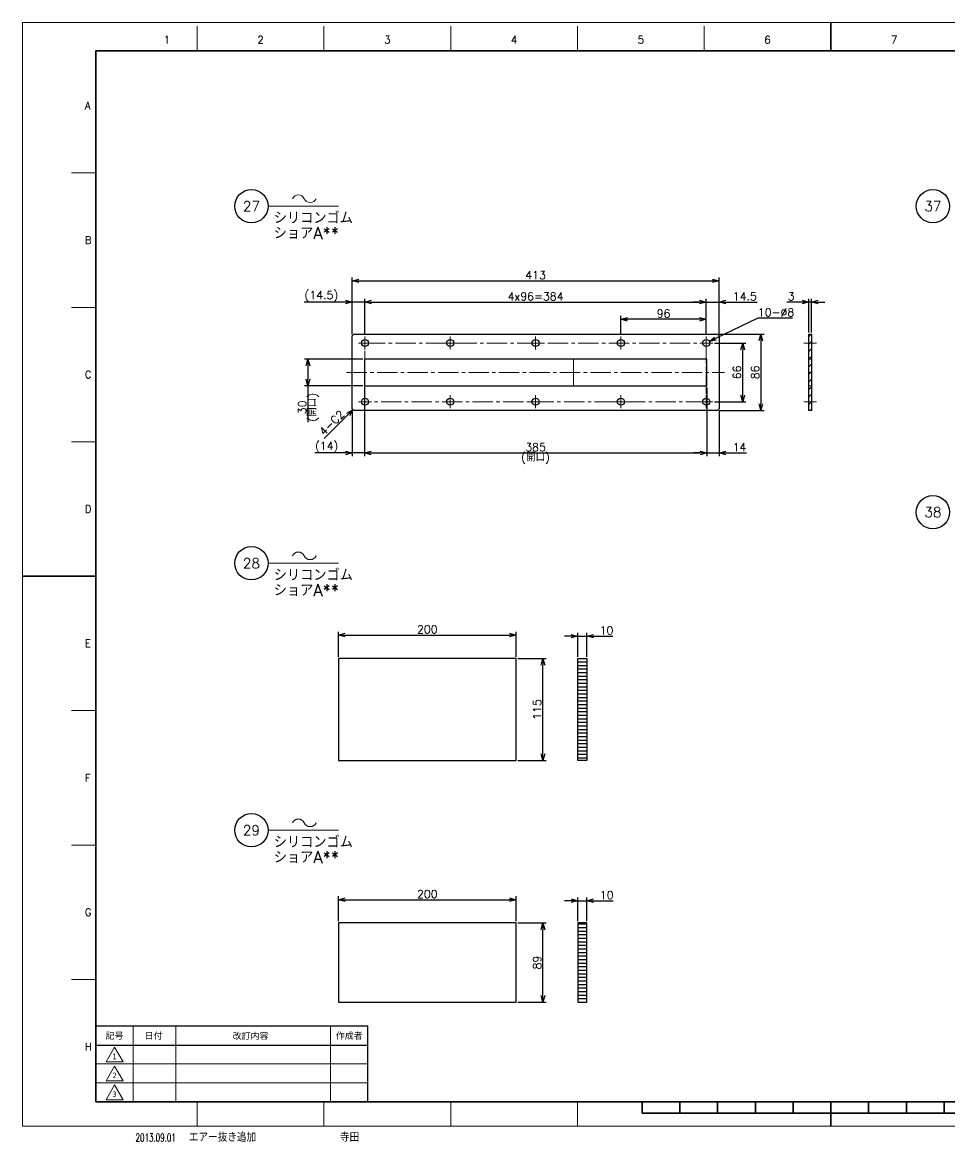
# Model space of a CAD drawing. Header units: millimetres. Extents: x 0 to 1764, y -17 to 1242.
# Drawn here: x 0 to 1043, y -17 to 1242 of the extents above; entities that cross this region are included whole.
import ezdxf
from ezdxf import colors
from ezdxf.entities.mleader import LeaderData, LeaderLine
from ezdxf.enums import TextEntityAlignment as Align
from ezdxf.math import Vec2, Vec3

# ---------------------------------------------------------------- set-up
doc = ezdxf.new("R2010")
doc.units = ezdxf.units.MM
doc.header["$LTSCALE"] = 1.2
doc.header["$PDMODE"] = 99
doc.header["$PDSIZE"] = 1
doc.linetypes.add('CENTER2', pattern=[28.575, 19.05, -3.175, 3.175, -3.175])
doc.linetypes.add('HIDDEN', pattern=[9.525, 6.35, -3.175])
for name, color, linetype, lineweight in [('04_HIDDEN', 2, 'HIDDEN', 13), ('05_CENTER', 4, 'CENTER2', 13), ('08_DIM', 3, 'Continuous', 13), ('90_FRAME', 5, 'Continuous', 35)]:
    doc.layers.add(name, color=color, linetype=linetype, lineweight=lineweight)
doc.layers.add('10_DRAFT', color=8, linetype='Continuous', lineweight=0, plot=False)
doc.layers.add('91_BLANK', color=5, linetype='Continuous', lineweight=0, plot=False)
doc.styles.add('KSS_TXT', font='txt.shx', dxfattribs={"bigfont": 'extfont2.shx'})
doc.styles.add('MS_G', font='MS Gothic.ttf')
doc.styles.get("Standard").update_dxf_attribs({"font": 'txt.shx', "bigfont": 'extfont2.shx'})
doc.styles.add('表題用', font='MS PGothic.ttf')
doc.dimstyles.new('KSS_DIM', dxfattribs={"dimscale": 3, "dimtxt": 3, "dimasz": 2.5, "dimexe": 1.25, "dimexo": 0.625, "dimtad": 1, "dimdsep": 46, "dimtxsty": 'KSS_TXT', "dimblk": 'OPEN30', "dimcen": 0, "dimazin": 2, "dimtfac": 0.75, "dimtmove": 0, "dimatfit": 3, "dimldrblk": 'OPEN30', "dimfxl": 1.25, "dimtolj": 1, "dimarcsym": 0})
doc.dimstyles.new('KSS_DIM$3', dxfattribs={"dimscale": 3, "dimtxt": 3, "dimasz": 2.5, "dimexe": 1.25, "dimexo": 0.625, "dimtad": 1, "dimtih": 1, "dimtoh": 1, "dimdsep": 46, "dimtxsty": 'KSS_TXT', "dimblk": 'OPEN30', "dimcen": 0, "dimazin": 2, "dimtfac": 0.75, "dimtofl": 0, "dimtmove": 0, "dimatfit": 3, "dimldrblk": 'OPEN30', "dimfxl": 1.25, "dimtolj": 1, "dimarcsym": 0})

# ---------------------------------------------------------------- blocks, each defined once
blk = doc.blocks.new('AM_BALLOON1')
at = {"transparency": 16777216}
blk.add_circle((0, 0), 5, dxfattribs=at)
blk.add_attdef('B_NUMBER', text='', height=3, dxfattribs=at).set_placement((0, 0), align=Align.MIDDLE_CENTER)
blk = doc.blocks.new('_OPEN')
at = {"color": 0, "linetype": 'ByBlock'}
for p, q in [((-1, 0.17), (0, 0)), ((0, 0), (-1, -0.17)), ((0, 0), (-1, 0))]:
    blk.add_line(p, q, dxfattribs=at)
blk = doc.blocks.new('p1ba05')
for centre, start, end in [((-2.95, 0.29), 24.2276, 155.5758), ((0, 1.62), 204.2276, 335.5758)]:
    blk.add_arc(centre, 1.62, start, end)
blk = doc.blocks.new('_Open30')
at = {"color": 0, "linetype": 'ByBlock', "lineweight": -2}
for p, q in [((-1, 0.27), (0, 0)), ((0, 0), (-1, -0.27)), ((0, 0), (-1, 0))]:
    blk.add_line(p, q, dxfattribs=at)
blk = doc.blocks.new('*D161')
at = {"layer": '08_DIM', "color": 0, "lineweight": -2, "transparency": 16777216}
for p, q in [((625, 528.1), (625, 555)), ((635, 528.1), (635, 555)), ((617.5, 551.2), (610, 551.2)), ((625, 551.2), (635, 551.2)), ((642.5, 551.2), (664.3, 551.2))]:
    blk.add_line(p, q, dxfattribs=at)
at = {"layer": 'Defpoints', "color": 0, "transparency": 16777216}
for p in [(635, 551.2), (625, 526.2), (635, 526.2)]:
    blk.add_point(p, dxfattribs=at)
at = {"layer": '08_DIM', "color": 0, "lineweight": -2, "transparency": 16777216, "xscale": 7.5, "yscale": 7.5, "zscale": 7.5}
blk.add_blockref('_Open30', (625, 551.2), dxfattribs=at)
at = {"layer": '08_DIM', "color": 0, "lineweight": -2, "transparency": 16777216, "xscale": 7.5, "yscale": 7.5, "zscale": 7.5, "rotation": 180}
blk.add_blockref('_Open30', (635, 551.2), dxfattribs=at)
at = {"layer": '08_DIM', "color": 0, "transparency": 16777216, "insert": (657.2, 557.6), "char_height": 9, "attachment_point": 5, "style": 'KSS_TXT'}
blk.add_mtext('\\A1;10', dxfattribs=at)
blk = doc.blocks.new('*D162')
at = {"layer": '08_DIM', "color": 0, "lineweight": -2, "transparency": 16777216}
for p, q in [((617.5, 253.6), (610, 253.6)), ((625, 230.4), (625, 257.3)), ((625, 253.6), (635, 253.6)), ((635, 230.4), (635, 257.3)), ((642.5, 253.6), (664.7, 253.6))]:
    blk.add_line(p, q, dxfattribs=at)
at = {"layer": 'Defpoints', "color": 0, "transparency": 16777216}
for p in [(635, 253.6), (625, 228.5), (635, 228.5)]:
    blk.add_point(p, dxfattribs=at)
at = {"layer": '08_DIM', "color": 0, "lineweight": -2, "transparency": 16777216, "xscale": 7.5, "yscale": 7.5, "zscale": 7.5}
blk.add_blockref('_Open30', (625, 253.6), dxfattribs=at)
at = {"layer": '08_DIM', "color": 0, "lineweight": -2, "transparency": 16777216, "xscale": 7.5, "yscale": 7.5, "zscale": 7.5, "rotation": 180}
blk.add_blockref('_Open30', (635, 253.6), dxfattribs=at)
at = {"layer": '08_DIM', "color": 0, "transparency": 16777216, "insert": (657.4, 259.9), "char_height": 9, "attachment_point": 5, "style": 'KSS_TXT'}
blk.add_mtext('\\A1;10', dxfattribs=at)
blk = doc.blocks.new('*D163')
at = {"layer": '08_DIM', "color": 0, "lineweight": -2, "transparency": 16777216}
for p, q in [((355.6, 528.1), (355.6, 556.2)), ((555.6, 528.1), (555.6, 556.2)), ((363.1, 552.4), (548.1, 552.4))]:
    blk.add_line(p, q, dxfattribs=at)
at = {"layer": 'Defpoints', "color": 0, "transparency": 16777216}
for p in [(555.6, 552.4), (355.6, 526.2), (555.6, 526.2)]:
    blk.add_point(p, dxfattribs=at)
at = {"layer": '08_DIM', "color": 0, "lineweight": -2, "transparency": 16777216, "xscale": 7.5, "yscale": 7.5, "zscale": 7.5, "rotation": 180}
blk.add_blockref('_Open30', (355.6, 552.4), dxfattribs=at)
at = {"layer": '08_DIM', "color": 0, "lineweight": -2, "transparency": 16777216, "xscale": 7.5, "yscale": 7.5, "zscale": 7.5}
blk.add_blockref('_Open30', (555.6, 552.4), dxfattribs=at)
at = {"layer": '08_DIM', "color": 0, "transparency": 16777216, "insert": (455.6, 558.8), "char_height": 9, "attachment_point": 5, "style": 'KSS_TXT'}
blk.add_mtext('\\A1;200', dxfattribs=at)
blk = doc.blocks.new('*D164')
at = {"layer": '08_DIM', "color": 0, "lineweight": -2, "transparency": 16777216}
for p, q in [((557.5, 526.2), (589.3, 526.2)), ((585.6, 418.7), (585.6, 518.7)), ((557.5, 411.2), (589.3, 411.2))]:
    blk.add_line(p, q, dxfattribs=at)
at = {"layer": 'Defpoints', "color": 0, "transparency": 16777216}
for p in [(555.6, 526.2), (585.6, 526.2), (555.6, 411.2)]:
    blk.add_point(p, dxfattribs=at)
at = {"layer": '08_DIM', "color": 0, "lineweight": -2, "transparency": 16777216, "xscale": 7.5, "yscale": 7.5, "zscale": 7.5}
for p, rotation in [((585.6, 526.2), 90), ((585.6, 411.2), 270)]:
    blk.add_blockref('_Open30', p, dxfattribs=dict(at, rotation=rotation))
at = {"layer": '08_DIM', "color": 0, "transparency": 16777216, "insert": (579.2, 468.7), "char_height": 9, "attachment_point": 5, "rotation": 90, "style": 'KSS_TXT'}
blk.add_mtext('\\A1;115', dxfattribs=at)
blk = doc.blocks.new('*D165')
at = {"layer": '08_DIM', "color": 0, "lineweight": -2, "transparency": 16777216}
for p, q in [((355.6, 230.4), (355.6, 258.5)), ((363.1, 254.7), (548.1, 254.7)), ((555.6, 230.4), (555.6, 258.5))]:
    blk.add_line(p, q, dxfattribs=at)
at = {"layer": 'Defpoints', "color": 0, "transparency": 16777216}
for p in [(555.6, 254.7), (355.6, 228.5), (555.6, 228.5)]:
    blk.add_point(p, dxfattribs=at)
at = {"layer": '08_DIM', "color": 0, "lineweight": -2, "transparency": 16777216, "xscale": 7.5, "yscale": 7.5, "zscale": 7.5, "rotation": 180}
blk.add_blockref('_Open30', (355.6, 254.7), dxfattribs=at)
at = {"layer": '08_DIM', "color": 0, "lineweight": -2, "transparency": 16777216, "xscale": 7.5, "yscale": 7.5, "zscale": 7.5}
blk.add_blockref('_Open30', (555.6, 254.7), dxfattribs=at)
at = {"layer": '08_DIM', "color": 0, "transparency": 16777216, "insert": (455.6, 261.1), "char_height": 9, "attachment_point": 5, "style": 'KSS_TXT'}
blk.add_mtext('\\A1;200', dxfattribs=at)
blk = doc.blocks.new('*D166')
at = {"layer": '08_DIM', "color": 0, "lineweight": -2, "transparency": 16777216}
for p, q in [((557.5, 228.5), (589.3, 228.5)), ((585.6, 147), (585.6, 221)), ((557.5, 139.5), (589.3, 139.5))]:
    blk.add_line(p, q, dxfattribs=at)
at = {"layer": 'Defpoints', "color": 0, "transparency": 16777216}
for p in [(555.6, 228.5), (585.6, 228.5), (555.6, 139.5)]:
    blk.add_point(p, dxfattribs=at)
at = {"layer": '08_DIM', "color": 0, "lineweight": -2, "transparency": 16777216, "xscale": 7.5, "yscale": 7.5, "zscale": 7.5}
for p, rotation in [((585.6, 228.5), 90), ((585.6, 139.5), 270)]:
    blk.add_blockref('_Open30', p, dxfattribs=dict(at, rotation=rotation))
at = {"layer": '08_DIM', "color": 0, "transparency": 16777216, "insert": (579.2, 184), "char_height": 9, "attachment_point": 5, "rotation": 90, "style": 'KSS_TXT'}
blk.add_mtext('\\A1;89', dxfattribs=at)
blk = doc.blocks.new('*D167')
at = {"layer": '08_DIM', "color": 0, "lineweight": -2, "transparency": 16777216}
for p, q in [((385.4, 890.1), (385.4, 930.7)), ((392.9, 927), (761.9, 927)), ((769.4, 890.1), (769.4, 930.7))]:
    blk.add_line(p, q, dxfattribs=at)
at = {"layer": 'Defpoints', "color": 0, "transparency": 16777216}
for p in [(769.4, 927), (385.4, 888.2), (769.4, 888.2)]:
    blk.add_point(p, dxfattribs=at)
at = {"layer": '08_DIM', "color": 0, "lineweight": -2, "transparency": 16777216, "xscale": 7.5, "yscale": 7.5, "zscale": 7.5, "rotation": 180}
blk.add_blockref('_Open30', (385.4, 927), dxfattribs=at)
at = {"layer": '08_DIM', "color": 0, "lineweight": -2, "transparency": 16777216, "xscale": 7.5, "yscale": 7.5, "zscale": 7.5}
blk.add_blockref('_Open30', (769.4, 927), dxfattribs=at)
at = {"layer": '08_DIM', "color": 0, "transparency": 16777216, "insert": (577.4, 933.4), "char_height": 9, "attachment_point": 5, "style": 'KSS_TXT'}
blk.add_mtext('\\A1;4x96=384', dxfattribs=at)
blk = doc.blocks.new('*D168')
at = {"layer": '08_DIM', "color": 0, "lineweight": -2, "transparency": 16777216}
for p, q in [((673.4, 890.1), (673.4, 911.4)), ((761.9, 907.7), (680.9, 907.7)), ((769.4, 890.1), (769.4, 911.4))]:
    blk.add_line(p, q, dxfattribs=at)
at = {"layer": 'Defpoints', "color": 0, "transparency": 16777216}
for p in [(673.4, 907.7), (673.4, 888.2), (769.4, 888.2)]:
    blk.add_point(p, dxfattribs=at)
at = {"layer": '08_DIM', "color": 0, "lineweight": -2, "transparency": 16777216, "xscale": 7.5, "yscale": 7.5, "zscale": 7.5, "rotation": 180}
blk.add_blockref('_Open30', (673.4, 907.7), dxfattribs=at)
at = {"layer": '08_DIM', "color": 0, "lineweight": -2, "transparency": 16777216, "xscale": 7.5, "yscale": 7.5, "zscale": 7.5}
blk.add_blockref('_Open30', (769.4, 907.7), dxfattribs=at)
at = {"layer": '08_DIM', "color": 0, "transparency": 16777216, "insert": (721.4, 914.1), "char_height": 9, "attachment_point": 5, "style": 'KSS_TXT'}
blk.add_mtext('\\A1;96', dxfattribs=at)
blk = doc.blocks.new('*D169')
at = {"layer": '08_DIM', "color": 0, "lineweight": -2, "transparency": 16777216}
for p, q in [((761.9, 927), (754.4, 927)), ((769.4, 890.1), (769.4, 930.7)), ((769.4, 927), (783.9, 927)), ((783.9, 890.8), (783.9, 930.7)), ((791.4, 927), (826.7, 927))]:
    blk.add_line(p, q, dxfattribs=at)
at = {"layer": 'Defpoints', "color": 0, "transparency": 16777216}
for p in [(783.9, 927), (769.4, 888.2), (783.9, 888.9)]:
    blk.add_point(p, dxfattribs=at)
at = {"layer": '08_DIM', "color": 0, "lineweight": -2, "transparency": 16777216, "xscale": 7.5, "yscale": 7.5, "zscale": 7.5}
blk.add_blockref('_Open30', (769.4, 927), dxfattribs=at)
at = {"layer": '08_DIM', "color": 0, "lineweight": -2, "transparency": 16777216, "xscale": 7.5, "yscale": 7.5, "zscale": 7.5, "rotation": 180}
blk.add_blockref('_Open30', (783.9, 927), dxfattribs=at)
at = {"layer": '08_DIM', "color": 0, "transparency": 16777216, "insert": (812.8, 933.4), "char_height": 9, "attachment_point": 5, "style": 'KSS_TXT'}
blk.add_mtext('\\A1;14.5', dxfattribs=at)
blk = doc.blocks.new('*D170')
at = {"layer": '08_DIM', "color": 0, "lineweight": -2, "transparency": 16777216}
for p, q in [((370.9, 890.8), (370.9, 954.7)), ((378.4, 950.9), (776.4, 950.9)), ((783.9, 890.8), (783.9, 954.7))]:
    blk.add_line(p, q, dxfattribs=at)
at = {"layer": 'Defpoints', "color": 0, "transparency": 16777216}
for p in [(783.9, 950.9), (370.9, 888.9), (783.9, 888.9)]:
    blk.add_point(p, dxfattribs=at)
at = {"layer": '08_DIM', "color": 0, "lineweight": -2, "transparency": 16777216, "xscale": 7.5, "yscale": 7.5, "zscale": 7.5, "rotation": 180}
blk.add_blockref('_Open30', (370.9, 950.9), dxfattribs=at)
at = {"layer": '08_DIM', "color": 0, "lineweight": -2, "transparency": 16777216, "xscale": 7.5, "yscale": 7.5, "zscale": 7.5}
blk.add_blockref('_Open30', (783.9, 950.9), dxfattribs=at)
at = {"layer": '08_DIM', "color": 0, "transparency": 16777216, "insert": (577.4, 957.3), "char_height": 9, "attachment_point": 5, "style": 'KSS_TXT'}
blk.add_mtext('\\A1;413', dxfattribs=at)
blk = doc.blocks.new('*D171')
at = {"layer": '08_DIM', "color": 0, "lineweight": -2, "transparency": 16777216}
for p, q in [((363.4, 927), (316.9, 927)), ((370.9, 890.8), (370.9, 930.7)), ((385.4, 927), (370.9, 927)), ((385.4, 890.1), (385.4, 930.7)), ((392.9, 927), (400.4, 927))]:
    blk.add_line(p, q, dxfattribs=at)
at = {"layer": 'Defpoints', "color": 0, "transparency": 16777216}
for p in [(370.9, 927), (370.9, 888.9), (385.4, 888.2)]:
    blk.add_point(p, dxfattribs=at)
at = {"layer": '08_DIM', "color": 0, "lineweight": -2, "transparency": 16777216, "xscale": 7.5, "yscale": 7.5, "zscale": 7.5}
blk.add_blockref('_Open30', (370.9, 927), dxfattribs=at)
at = {"layer": '08_DIM', "color": 0, "lineweight": -2, "transparency": 16777216, "xscale": 7.5, "yscale": 7.5, "zscale": 7.5, "rotation": 180}
blk.add_blockref('_Open30', (385.4, 927), dxfattribs=at)
at = {"layer": '08_DIM', "color": 0, "transparency": 16777216, "insert": (336.4, 933.4), "char_height": 9, "attachment_point": 5, "style": 'KSS_TXT'}
blk.add_mtext('\\A1;(14.5)', dxfattribs=at)
blk = doc.blocks.new('*D172')
at = {"layer": '08_DIM', "color": 0, "lineweight": -2, "transparency": 16777216}
for p, q in [((384.9, 831), (384.9, 753.5)), ((370.9, 805), (370.9, 753.5)), ((363.4, 757.3), (328.9, 757.3)), ((384.9, 757.3), (370.9, 757.3)), ((392.4, 757.3), (399.9, 757.3))]:
    blk.add_line(p, q, dxfattribs=at)
at = {"layer": 'Defpoints', "color": 0, "transparency": 16777216}
for p in [(384.9, 832.9), (370.9, 806.9), (370.9, 757.3)]:
    blk.add_point(p, dxfattribs=at)
at = {"layer": '08_DIM', "color": 0, "lineweight": -2, "transparency": 16777216, "xscale": 7.5, "yscale": 7.5, "zscale": 7.5}
blk.add_blockref('_Open30', (370.9, 757.3), dxfattribs=at)
at = {"layer": '08_DIM', "color": 0, "lineweight": -2, "transparency": 16777216, "xscale": 7.5, "yscale": 7.5, "zscale": 7.5, "rotation": 180}
blk.add_blockref('_Open30', (384.9, 757.3), dxfattribs=at)
at = {"layer": '08_DIM', "color": 0, "transparency": 16777216, "insert": (342.4, 763.7), "char_height": 9, "attachment_point": 5, "style": 'KSS_TXT'}
blk.add_mtext('\\A1;(14)', dxfattribs=at)
blk = doc.blocks.new('*D173')
at = {"layer": '08_DIM', "color": 0, "lineweight": -2, "transparency": 16777216}
for p, q in [((384.9, 831), (384.9, 753.5)), ((769.9, 831), (769.9, 753.5)), ((392.4, 757.3), (762.4, 757.3))]:
    blk.add_line(p, q, dxfattribs=at)
at = {"layer": 'Defpoints', "color": 0, "transparency": 16777216}
for p in [(384.9, 832.9), (769.9, 832.9), (769.9, 757.3)]:
    blk.add_point(p, dxfattribs=at)
at = {"layer": '08_DIM', "color": 0, "lineweight": -2, "transparency": 16777216, "xscale": 7.5, "yscale": 7.5, "zscale": 7.5, "rotation": 180}
blk.add_blockref('_Open30', (384.9, 757.3), dxfattribs=at)
at = {"layer": '08_DIM', "color": 0, "lineweight": -2, "transparency": 16777216, "xscale": 7.5, "yscale": 7.5, "zscale": 7.5}
blk.add_blockref('_Open30', (769.9, 757.3), dxfattribs=at)
at = {"layer": '08_DIM', "color": 0, "transparency": 16777216, "char_height": 9, "attachment_point": 5, "style": 'KSS_TXT'}
for s, insert in [('\\A1;385', (577.4, 763.7)), ('\\A1;(開口)', (577.4, 750.9))]:
    blk.add_mtext(s, dxfattribs=dict(at, insert=insert))
blk = doc.blocks.new('*D174')
at = {"layer": '08_DIM', "color": 0, "lineweight": -2, "transparency": 16777216}
for p, q in [((769.9, 831), (769.9, 753.5)), ((783.9, 805), (783.9, 753.5)), ((762.4, 757.3), (754.9, 757.3)), ((769.9, 757.3), (783.9, 757.3)), ((791.4, 757.3), (814.7, 757.3))]:
    blk.add_line(p, q, dxfattribs=at)
at = {"layer": 'Defpoints', "color": 0, "transparency": 16777216}
for p in [(769.9, 832.9), (783.9, 806.9), (783.9, 757.3)]:
    blk.add_point(p, dxfattribs=at)
at = {"layer": '08_DIM', "color": 0, "lineweight": -2, "transparency": 16777216, "xscale": 7.5, "yscale": 7.5, "zscale": 7.5}
blk.add_blockref('_Open30', (769.9, 757.3), dxfattribs=at)
at = {"layer": '08_DIM', "color": 0, "lineweight": -2, "transparency": 16777216, "xscale": 7.5, "yscale": 7.5, "zscale": 7.5, "rotation": 180}
blk.add_blockref('_Open30', (783.9, 757.3), dxfattribs=at)
at = {"layer": '08_DIM', "color": 0, "transparency": 16777216, "insert": (806.8, 763.7), "char_height": 9, "attachment_point": 5, "style": 'KSS_TXT'}
blk.add_mtext('\\A1;14', dxfattribs=at)
blk = doc.blocks.new('*D175')
at = {"layer": '08_DIM', "color": 0, "lineweight": -2, "transparency": 16777216}
for p, q in [((778.6, 880.9), (814.1, 880.9)), ((810.4, 822.4), (810.4, 873.4)), ((778.6, 814.9), (814.1, 814.9))]:
    blk.add_line(p, q, dxfattribs=at)
at = {"layer": 'Defpoints', "color": 0, "transparency": 16777216}
for p in [(776.8, 880.9), (810.4, 880.9), (776.8, 814.9)]:
    blk.add_point(p, dxfattribs=at)
at = {"layer": '08_DIM', "color": 0, "lineweight": -2, "transparency": 16777216, "xscale": 7.5, "yscale": 7.5, "zscale": 7.5}
for p, rotation in [((810.4, 880.9), 90), ((810.4, 814.9), 270)]:
    blk.add_blockref('_Open30', p, dxfattribs=dict(at, rotation=rotation))
at = {"layer": '08_DIM', "color": 0, "transparency": 16777216, "insert": (804, 847.9), "char_height": 9, "attachment_point": 5, "rotation": 90, "style": 'KSS_TXT'}
blk.add_mtext('\\A1;66', dxfattribs=at)
blk = doc.blocks.new('*D176')
at = {"layer": '08_DIM', "color": 0, "lineweight": -2, "transparency": 16777216}
for p, q in [((783.8, 890.9), (834.5, 890.9)), ((830.8, 883.4), (830.8, 812.4)), ((783.8, 804.9), (834.5, 804.9))]:
    blk.add_line(p, q, dxfattribs=at)
at = {"layer": 'Defpoints', "color": 0, "transparency": 16777216}
for p in [(781.9, 890.9), (781.9, 804.9), (830.8, 804.9)]:
    blk.add_point(p, dxfattribs=at)
at = {"layer": '08_DIM', "color": 0, "lineweight": -2, "transparency": 16777216, "xscale": 7.5, "yscale": 7.5, "zscale": 7.5}
for p, rotation in [((830.8, 890.9), 90), ((830.8, 804.9), 270)]:
    blk.add_blockref('_Open30', p, dxfattribs=dict(at, rotation=rotation))
at = {"layer": '08_DIM', "color": 0, "transparency": 16777216, "insert": (824.4, 847.9), "char_height": 9, "attachment_point": 5, "rotation": 90, "style": 'KSS_TXT'}
blk.add_mtext('\\A1;86', dxfattribs=at)
blk = doc.blocks.new('*D177')
at = {"layer": '08_DIM', "color": 0, "lineweight": -2, "transparency": 16777216}
for p, q in [((827.3, 909), (779.8, 885.9)), ((866.6, 909), (827.3, 909))]:
    blk.add_line(p, q, dxfattribs=at)
at = {"layer": 'Defpoints', "color": 0, "transparency": 16777216}
for p in [(773, 882.6), (765.8, 879.1)]:
    blk.add_point(p, dxfattribs=at)
at = {"layer": '08_DIM', "color": 0, "lineweight": -2, "transparency": 16777216, "xscale": 7.5, "yscale": 7.5, "zscale": 7.5, "rotation": 205.9170667939006}
blk.add_blockref('_Open30', (773, 882.6), dxfattribs=at)
at = {"layer": '08_DIM', "color": 0, "transparency": 16777216, "insert": (847.9, 915.4), "char_height": 9, "attachment_point": 5, "style": 'KSS_TXT'}
blk.add_mtext('\\A1;10-%%C8', dxfattribs=at)
blk = doc.blocks.new('*D178')
at = {"layer": '08_DIM', "color": 0, "lineweight": -2, "transparency": 16777216}
blk.add_line((366.6, 800.6), (339.7, 773.7), dxfattribs=at)
at = {"layer": 'Defpoints', "color": 0, "transparency": 16777216}
for p in [(371.9, 805.9), (333.5, 767.5), (333.5, 767.5)]:
    blk.add_point(p, dxfattribs=at)
at = {"layer": '08_DIM', "color": 0, "lineweight": -2, "transparency": 16777216, "xscale": 7.5, "yscale": 7.5, "zscale": 7.5, "rotation": 45}
blk.add_blockref('_Open30', (371.9, 805.9), dxfattribs=at)
at = {"layer": '08_DIM', "color": 0, "transparency": 16777216, "insert": (348.2, 791.2), "char_height": 9, "attachment_point": 5, "rotation": 45, "style": 'KSS_TXT'}
blk.add_mtext('\\A1;4-C2', dxfattribs=at)
blk = doc.blocks.new('*D179')
at = {"layer": '08_DIM', "color": 0, "lineweight": -2, "transparency": 16777216}
for p, q in [((383, 862.9), (317.6, 862.9)), ((321.3, 855.4), (321.3, 840.4)), ((383, 832.9), (317.6, 832.9)), ((321.3, 832.9), (321.3, 791.8))]:
    blk.add_line(p, q, dxfattribs=at)
at = {"layer": 'Defpoints', "color": 0, "transparency": 16777216}
for p in [(384.9, 862.9), (321.3, 832.9), (384.9, 832.9)]:
    blk.add_point(p, dxfattribs=at)
at = {"layer": '08_DIM', "color": 0, "lineweight": -2, "transparency": 16777216, "xscale": 7.5, "yscale": 7.5, "zscale": 7.5}
for p, rotation in [((321.3, 862.9), 90), ((321.3, 832.9), 270)]:
    blk.add_blockref('_Open30', p, dxfattribs=dict(at, rotation=rotation))
at = {"layer": '08_DIM', "color": 0, "transparency": 16777216, "char_height": 9, "attachment_point": 5, "rotation": 90, "style": 'KSS_TXT'}
for s, insert in [('\\A1;(開口)', (327.7, 808.6)), ('\\A1;30', (314.9, 808.6))]:
    blk.add_mtext(s, dxfattribs=dict(at, insert=insert))
blk = doc.blocks.new('*D180')
at = {"layer": '08_DIM', "color": 0, "lineweight": -2, "transparency": 16777216}
for p, q in [((877.3, 927), (860.1, 927)), ((884.8, 892.8), (884.8, 930.7)), ((887.8, 927), (884.8, 927)), ((887.8, 892.8), (887.8, 930.7)), ((895.3, 927), (902.8, 927))]:
    blk.add_line(p, q, dxfattribs=at)
at = {"layer": 'Defpoints', "color": 0, "transparency": 16777216}
for p in [(884.8, 927), (884.8, 890.9), (887.8, 890.9)]:
    blk.add_point(p, dxfattribs=at)
at = {"layer": '08_DIM', "color": 0, "lineweight": -2, "transparency": 16777216, "xscale": 7.5, "yscale": 7.5, "zscale": 7.5}
blk.add_blockref('_Open30', (884.8, 927), dxfattribs=at)
at = {"layer": '08_DIM', "color": 0, "lineweight": -2, "transparency": 16777216, "xscale": 7.5, "yscale": 7.5, "zscale": 7.5, "rotation": 180}
blk.add_blockref('_Open30', (887.8, 927), dxfattribs=at)
at = {"layer": '08_DIM', "color": 0, "transparency": 16777216, "insert": (865, 933.4), "char_height": 9, "attachment_point": 5, "style": 'KSS_TXT'}
blk.add_mtext('\\A1;3', dxfattribs=at)

msp = doc.modelspace()

# ---------------------------------------------------------------- hatches: boundary and pattern name
h = msp.add_hatch()
h.set_pattern_fill('_USER', color=3, scale=6, angle=45, pattern_type=0)
h.set_pattern_definition([(45, (-25033.5684, 10616.4544), (-4.2426407, 4.2426407), [])])
h.paths.add_polyline_path([(887.835, 814.897), (884.835, 814.897), (884.835, 804.897), (887.835, 804.897)])
h.paths.add_polyline_path([(887.835, 814.897), (887.835, 832.897), (884.835, 832.897), (884.835, 814.897)])
h.paths.add_polyline_path([(884.835, 832.897), (887.835, 832.897), (887.835, 847.897), (884.835, 847.897)])
h.paths.add_polyline_path([(887.835, 862.897), (884.835, 862.897), (884.835, 847.897), (887.835, 847.897)])
h.paths.add_polyline_path([(887.835, 880.897), (884.835, 880.897), (884.835, 862.897), (887.835, 862.897)])
h.paths.add_polyline_path([(887.835, 890.897), (884.835, 890.897), (884.835, 880.897), (887.835, 880.897)])
h = msp.add_hatch()
h.set_pattern_fill('_USER', color=3, scale=4, pattern_type=0)
h.set_pattern_definition([(0, (-25338.9185, -16705.707), (0, 4), [])])
h.paths.add_polyline_path([(635.044, 526.205), (625.044, 526.205), (625.044, 521.205), (635.044, 521.205)])
h.paths.add_polyline_path([(635.044, 521.205), (625.044, 521.205), (625.044, 411.205), (635.044, 411.205)])
h = msp.add_hatch()
h.set_pattern_fill('_USER', color=3, scale=4, pattern_type=0)
h.set_pattern_definition([(0, (-28103.937, -21112.577), (0, 4), [])])
h.paths.add_polyline_path([(635.044, 228.545), (625.044, 228.545), (625.044, 186.545), (635.044, 186.545)])
h.paths.add_polyline_path([(635.044, 186.545), (625.044, 186.545), (625.044, 139.545), (635.044, 139.545)])

# ---------------------------------------------------------------- linework, layer by layer
at = {"color": 3}
for points in [[(783.918, 888.897), (783.918, 806.897), (781.918, 804.897), (372.918, 804.897), (370.918, 806.897), (370.918, 888.897), (372.918, 890.897), (781.918, 890.897)], [(884.835, 890.897), (887.835, 890.897), (887.835, 804.897), (884.835, 804.897)], [(384.918, 862.897), (384.918, 832.897), (769.918, 832.897), (769.918, 862.897)], [(355.628, 411.205), (555.628, 411.205), (555.628, 526.205), (355.628, 526.205)], [(635.044, 411.205), (625.044, 411.205), (625.044, 526.205), (635.044, 526.205)], [(355.628, 139.545), (555.628, 139.545), (555.628, 228.545), (355.628, 228.545)], [(635.044, 228.545), (625.044, 228.545), (625.044, 139.545), (635.044, 139.545)]]:
    msp.add_lwpolyline(points, close=True, dxfattribs=at)
for centre in [(385.418, 880.897), (481.418, 880.897), (577.418, 880.897), (673.418, 880.897), (769.418, 880.897), (385.418, 814.897), (481.418, 814.897), (577.418, 814.897), (673.418, 814.897), (769.418, 814.897)]:
    msp.add_circle(centre, 4, dxfattribs=at)
at = {"layer": '04_HIDDEN', "color": 0}
for p, q in [((887.835, 862.897), (884.835, 862.897)), ((887.835, 832.897), (884.835, 832.897))]:
    msp.add_line(p, q, dxfattribs=at)
at = {"layer": '05_CENTER'}
for p, q in [((385.418, 873.556), (385.418, 888.238)), ((481.418, 873.556), (481.418, 888.238)), ((577.418, 873.556), (577.418, 888.238)), ((673.418, 873.556), (673.418, 888.238)), ((769.418, 873.556), (769.418, 888.238)), ((378.077, 880.897), (392.759, 880.897)), ((474.077, 880.897), (488.759, 880.897)), ((570.077, 880.897), (584.759, 880.897)), ((666.077, 880.897), (680.759, 880.897)), ((762.077, 880.897), (776.759, 880.897)), ((893.472, 880.897), (879.345, 880.897)), ((364.771, 847.897), (789.818, 847.897)), ((385.418, 822.238), (385.418, 807.556)), ((481.418, 822.238), (481.418, 807.556)), ((577.418, 822.238), (577.418, 807.556)), ((673.418, 822.238), (673.418, 807.556)), ((769.418, 822.238), (769.418, 807.556)), ((378.077, 814.897), (392.759, 814.897)), ((474.077, 814.897), (488.759, 814.897)), ((570.077, 814.897), (584.759, 814.897)), ((666.077, 814.897), (680.759, 814.897)), ((762.077, 814.897), (776.759, 814.897)), ((893.472, 814.897), (879.345, 814.897))]:
    msp.add_line(p, q, dxfattribs=at)
msp.add_lwpolyline([(385.418, 880.897), (769.418, 880.897), (769.418, 814.897), (385.418, 814.897)], close=True, dxfattribs=at)
at = {"layer": '08_DIM'}
for p, q in [((276.452, 1034.835), (355.563, 1034.835)), ((276.452, 633.128), (355.563, 633.128)), ((276.452, 332.768), (355.563, 332.768))]:
    msp.add_line(p, q, dxfattribs=at)
at = {"layer": '10_DRAFT'}
for p, q in [((619.918, 832.897), (619.918, 862.897)), ((887.835, 847.897), (884.835, 847.897))]:
    msp.add_line(p, q, dxfattribs=at)
at = {"layer": '90_FRAME', "color": 4, "lineweight": 13}
for p, q in [((196.76, 1209.75), (196.76, 1237.359)), ((339.328, 1209.75), (339.328, 1237.359)), ((481.896, 1209.75), (481.896, 1237.359)), ((624.464, 1209.75), (624.464, 1237.359)), ((767.032, 1209.75), (767.032, 1237.359)), ((82.742, 1072.29), (55.133, 1072.29)), ((82.742, 921.066), (55.133, 921.066)), ((82.742, 769.842), (55.133, 769.842)), ((82.742, 467.394), (55.133, 467.394)), ((82.742, 316.17), (55.133, 316.17)), ((82.742, 164.946), (55.133, 164.946)), ((196.76, 0), (196.76, 27.485)), ((339.328, 0), (339.328, 27.485)), ((481.896, 0), (481.896, 27.485)), ((624.464, 0), (624.464, 27.485))]:
    msp.add_line(p, q, dxfattribs=at)
at = {"layer": '90_FRAME'}
for p, q in [((909.6, 1241.619), (909.6, 1209.75)), ((0, 618.618), (82.742, 618.618)), ((697.224, 14.743), (697.224, 27.485)), ((739.699, 14.743), (739.699, 27.485)), ((782.175, 14.743), (782.175, 27.485)), ((824.65, 14.743), (824.65, 27.485)), ((867.125, 14.743), (867.125, 27.485)), ((909.6, 0), (909.6, 27.485)), ((952.076, 14.743), (952.076, 27.485)), ((994.551, 14.743), (994.551, 27.485)), ((1037.026, 14.743), (1037.026, 27.485)), ((697.224, 14.743), (1121.977, 14.743))]:
    msp.add_line(p, q, dxfattribs=at)
at = {"layer": '90_FRAME', "color": 0, "lineweight": 13}
for p, q in [((124.742, 27.485), (124.742, 112.343)), ((172.742, 27.485), (172.742, 112.343)), ((346.742, 27.485), (346.742, 112.343)), ((82.742, 69.914), (388.742, 69.914)), ((82.742, 48.7), (388.742, 48.7))]:
    msp.add_line(p, q, dxfattribs=at)
at = {"layer": '90_FRAME', "color": 0, "lineweight": 25}
msp.add_line((82.742, 91.128), (388.742, 91.128), dxfattribs=at)
at = {"layer": '90_FRAME'}
msp.add_lwpolyline([(82.742, 27.485), (1736.459, 27.485), (1736.459, 1209.75), (82.742, 1209.75)], close=True, dxfattribs=at)
at = {"layer": '90_FRAME', "color": 0, "lineweight": 25}
msp.add_lwpolyline([(82.742, 27.485), (388.742, 27.485), (388.742, 112.343), (82.742, 112.343)], close=True, dxfattribs=at)
at = {"layer": '90_FRAME', "color": 0, "lineweight": 13}
for points in [[(94.195, 72.167), (103.742, 88.702), (113.288, 72.167), (94.195, 72.167)], [(94.195, 50.953), (103.742, 67.488), (113.288, 50.953), (94.195, 50.953)], [(94.195, 29.739), (103.742, 46.274), (113.288, 29.739), (94.195, 29.739)]]:
    msp.add_lwpolyline(points, dxfattribs=at)
at = {"layer": '91_BLANK'}
msp.add_lwpolyline([(0, 0), (1764.068, 0), (1764.068, 1241.619), (0, 1241.619)], close=True, dxfattribs=at)

# ---------------------------------------------------------------- block references
at = {"layer": '08_DIM', "xscale": 4.5, "yscale": 4.5, "zscale": 4.5}
for p in [(323.804, 1038.938), (323.804, 637.23), (323.804, 336.871)]:
    msp.add_blockref('p1ba05', p, dxfattribs=at)

# ---------------------------------------------------------------- texts
at = {"layer": '08_DIM', "style": 'KSS_TXT'}
for s, p in [('シリコンゴム', (282.789, 1015.02)), ('ショアA**', (282.789, 997.821)), ('シリコンゴム', (282.789, 613.313)), ('ショアA**', (282.789, 596.114)), ('シリコンゴム', (282.789, 312.953)), ('ショアA**', (282.789, 295.754))]:
    msp.add_text(s, height=13.5, dxfattribs=at).set_placement(p)
at = {"layer": '90_FRAME', "color": 0, "lineweight": 13, "style": 'KSS_TXT'}
for s, p in [('1', (162.682, 1215.249)), ('2', (268.044, 1215.249)), ('3', (410.612, 1215.249)), ('4', (553.18, 1215.249)), ('5', (695.748, 1215.249)), ('6', (838.316, 1215.249)), ('7', (980.884, 1215.249))]:
    msp.add_text(s, height=8.52, dxfattribs=at).set_placement(p, align=Align.BOTTOM_CENTER)
for s, p in [('A', (70.199, 1147.902)), ('B', (70.199, 996.678)), ('C', (70.199, 845.454)), ('D', (70.199, 694.23)), ('E', (70.199, 543.006)), ('F', (70.199, 391.782)), ('G', (70.199, 240.558)), ('H', (70.199, 89.334))]:
    msp.add_text(s, height=8.52, dxfattribs=at).set_placement(p, align=Align.MIDDLE_LEFT)
at = {"layer": '90_FRAME', "color": 0, "style": '表題用'}
for s, p in [('記号', (103.742, 101.735)), ('日付', (147.711, 101.735)), ('作成者', (367.742, 101.735))]:
    msp.add_text(s, height=7.2, dxfattribs=at).set_placement(p, align=Align.MIDDLE_CENTER)
msp.add_text('改訂内容', height=7.2, dxfattribs=at).set_placement((256.742, 101.735), align=Align.MIDDLE)
at = {"layer": '90_FRAME', "color": 0, "lineweight": 13, "style": 'MS_G'}
for s, p in [('1', (103.742, 78.4)), ('2', (103.742, 57.185)), ('3', (103.742, 35.971))]:
    msp.add_text(s, height=6.364, dxfattribs=at).set_placement(p, align=Align.MIDDLE)
at = {"layer": '90_FRAME', "color": 3, "lineweight": 13, "width": 0.65}
msp.add_text('2013.09.01', height=9, dxfattribs=at).set_placement((127.43, -17.392))
at = {"layer": '90_FRAME', "color": 3, "lineweight": 13}
for s, p in [('エアー抜き追加', (187.405, -17.392)), ('寺田', (357.315, -17.392))]:
    msp.add_text(s, height=9, dxfattribs=at).set_placement(p)

# ---------------------------------------------------------------- dimensions: what is measured, and where the dimension line sits
at = {"layer": '08_DIM'}
for base, p1, p2, override, picture, middle in [((783.918, 950.932), (370.918, 888.897), (783.918, 888.897), {"dimarcsym": 1}, '*D170', (577.418, 957.307)), ((783.918, 926.984), (769.418, 888.238), (783.918, 888.897), {"dimarcsym": 1}, '*D169', (812.793, 933.365)), ((884.835, 926.984), (887.835, 890.897), (884.835, 890.897), {"dimarcsym": 1}, '*D180', (864.96, 933.359)), ((673.418, 907.69), (769.418, 888.238), (673.418, 888.238), {"dimarcsym": 1}, '*D168', (721.418, 914.065)), ((769.918, 757.288), (384.918, 832.897), (769.918, 832.897), {"dimpost": '\\X(開口)', "dimarcsym": 1}, '*D173', (577.418, 757.288)), ((783.918, 757.288), (769.918, 832.897), (783.918, 806.897), {"dimarcsym": 1}, '*D174', (806.793, 763.663)), ((555.628, 552.404), (355.628, 526.205), (555.628, 526.205), {"dimarcsym": 1}, '*D163', (455.628, 558.779)), ((635.044, 551.214), (625.044, 526.205), (635.044, 526.205), {"dimarcsym": 1}, '*D161', (657.169, 557.589)), ((555.628, 254.744), (355.628, 228.545), (555.628, 228.545), {"dimarcsym": 1}, '*D165', (455.628, 261.119)), ((635.044, 253.553), (625.044, 228.545), (635.044, 228.545), {"dimarcsym": 1}, '*D162', (657.356, 259.928))]:
    dim = msp.add_linear_dim(base=base, p1=p1, p2=p2, dimstyle='KSS_DIM', override=override, dxfattribs=at)
    dim.commit()
    dim.dimension.update_dxf_attribs({"geometry": picture, "text_midpoint": middle})
for base, p1, p2, text, picture, middle in [((370.918, 926.984), (385.418, 888.238), (370.918, 888.897), '(<>)', '*D171', (336.387, 933.365)), ((769.418, 926.984), (385.418, 888.238), (769.418, 888.238), '4x96=<>', '*D167', (577.418, 933.359)), ((370.918, 757.288), (384.918, 832.897), (370.918, 806.897), '(<>)', '*D172', (342.418, 763.663))]:
    dim = msp.add_linear_dim(base=base, p1=p1, p2=p2, text=text, dimstyle='KSS_DIM', override={"dimarcsym": 1}, dxfattribs=at)
    dim.commit()
    dim.dimension.update_dxf_attribs({"geometry": picture, "text_midpoint": middle})
dim = msp.add_diameter_dim_2p(p1=(765.82, 879.149), p2=(773.016, 882.645), text='10-<>', dimstyle='KSS_DIM$3', override={"dimpost": '%%C<>', "dimtix": 1, "dimarcsym": 1}, dxfattribs=at)
dim.commit()
dim.dimension.update_dxf_attribs({"geometry": '*D177', "text_midpoint": (847.875, 909), "dimtype": 163})
for base, p1, p2, angle, override, picture, middle in [((830.786, 804.897), (781.918, 890.897), (781.918, 804.897), 90, {"dimarcsym": 1}, '*D176', (824.411, 847.897)), ((810.359, 880.897), (776.759, 814.897), (776.759, 880.897), 90, {"dimarcsym": 1}, '*D175', (803.984, 847.897)), ((321.31, 832.897), (384.918, 862.897), (384.918, 832.897), 270, {"dimpost": '\\X(開口)', "dimarcsym": 1}, '*D179', (314.935, 808.597)), ((585.576, 526.205), (555.628, 411.205), (555.628, 526.205), 90, {"dimarcsym": 1}, '*D164', (579.195, 468.705)), ((585.576, 228.545), (555.628, 139.545), (555.628, 228.545), 90, {"dimarcsym": 1}, '*D166', (579.201, 184.045))]:
    dim = msp.add_linear_dim(base=base, p1=p1, p2=p2, angle=angle, dimstyle='KSS_DIM', override=override, dxfattribs=at)
    dim.commit()
    dim.dimension.update_dxf_attribs({"geometry": picture, "text_midpoint": middle})
dim = msp.add_aligned_dim(p1=(371.918, 805.897), p2=(333.538, 767.517), distance=0, text='4-C2', dimstyle='KSS_DIM', override={"dimse1": 1, "dimse2": 1, "dimsd2": 1, "dimarcsym": 1}, dxfattribs=at)
dim.commit()
dim.dimension.update_dxf_attribs({"geometry": '*D178', "text_midpoint": (348.22, 791.215)})

# ---------------------------------------------------------------- leaders
ml = msp.add_multileader_block('Standard', dxfattribs=at)
ml.set_content('AM_BALLOON1', color=256, scale=3.75)
ml.set_attribute('B_NUMBER', '27', width=0)
ml.set_leader_properties(color=256, linetype='ByLayer', lineweight=-1)
ml.set_arrow_properties(name='OPEN')
ml.build(insert=Vec2(0, 0))
ml.multileader.update_dxf_attribs({"leader_type": 0, "has_dogleg": 0, "text_right_attachment_type": 6, "dogleg_length": 0, "arrow_head_size": 7.5, "scale": 2.5, "block_connection_type": 1})
ctx = ml.context
ctx.base_point, ctx.scale, ctx.char_height, ctx.arrow_head_size, ctx.landing_gap_size, ctx.plane_origin = Vec3(257.68, 1034.85), 2.5, 15, 7.5, 7.5, Vec3(257.68, 1034.85)
ctx.right_attachment, ctx.attachment_type = 6, 1
notes = []
notes.append((ctx, [(0, (0, 0, 0), (0, 0), (1, 0), 1, [])]))
ctx.block.insert = Vec3(257.68, 1034.85)
ml = msp.add_multileader_block('Standard', dxfattribs=at)
ml.set_content('AM_BALLOON1', color=256, scale=3.75)
ml.set_attribute('B_NUMBER', '37', width=0)
ml.set_leader_properties(color=256, linetype='ByLayer', lineweight=-1)
ml.set_arrow_properties(name='OPEN')
ml.build(insert=Vec2(0, 0))
ml.multileader.update_dxf_attribs({"leader_type": 0, "has_dogleg": 0, "text_right_attachment_type": 6, "dogleg_length": 0, "arrow_head_size": 7.5, "scale": 2.5, "block_connection_type": 1})
ctx = ml.context
ctx.base_point, ctx.scale, ctx.char_height, ctx.arrow_head_size, ctx.landing_gap_size, ctx.plane_origin = Vec3(1024.477, 1034.85), 2.5, 15, 7.5, 7.5, Vec3(1024.477, 1034.85)
ctx.right_attachment, ctx.attachment_type = 6, 1
notes.append((ctx, [(0, (0, 0, 0), (0, 0), (1, 0), 1, [])]))
ctx.block.insert = Vec3(1024.477, 1034.85)
ml = msp.add_multileader_block('Standard', dxfattribs=at)
ml.set_content('AM_BALLOON1', color=256, scale=3.75)
ml.set_attribute('B_NUMBER', '38', width=0)
ml.set_leader_properties(color=256, linetype='ByLayer', lineweight=-1)
ml.set_arrow_properties(name='OPEN')
ml.build(insert=Vec2(0, 0))
ml.multileader.update_dxf_attribs({"leader_type": 0, "has_dogleg": 0, "text_right_attachment_type": 6, "dogleg_length": 0, "arrow_head_size": 7.5, "scale": 2.5, "block_connection_type": 1})
ctx = ml.context
ctx.base_point, ctx.scale, ctx.char_height, ctx.arrow_head_size, ctx.landing_gap_size, ctx.plane_origin = Vec3(1024.477, 690.602), 2.5, 15, 7.5, 7.5, Vec3(1024.477, 690.602)
ctx.right_attachment, ctx.attachment_type = 6, 1
notes.append((ctx, [(0, (0, 0, 0), (0, 0), (1, 0), 1, [])]))
ctx.block.insert = Vec3(1024.477, 690.602)
ml = msp.add_multileader_block('Standard', dxfattribs=at)
ml.set_content('AM_BALLOON1', color=256, scale=3.75)
ml.set_attribute('B_NUMBER', '28', width=0)
ml.set_leader_properties(color=256, linetype='ByLayer', lineweight=-1)
ml.set_arrow_properties(name='OPEN')
ml.build(insert=Vec2(0, 0))
ml.multileader.update_dxf_attribs({"leader_type": 0, "has_dogleg": 0, "text_right_attachment_type": 6, "dogleg_length": 0, "arrow_head_size": 7.5, "scale": 2.5, "block_connection_type": 1})
ctx = ml.context
ctx.base_point, ctx.scale, ctx.char_height, ctx.arrow_head_size, ctx.landing_gap_size, ctx.plane_origin = Vec3(257.68, 633.143), 2.5, 15, 7.5, 7.5, Vec3(257.68, 633.143)
ctx.right_attachment, ctx.attachment_type = 6, 1
notes.append((ctx, [(0, (0, 0, 0), (0, 0), (1, 0), 1, [])]))
ctx.block.insert = Vec3(257.68, 633.143)
ml = msp.add_multileader_block('Standard', dxfattribs=at)
ml.set_content('AM_BALLOON1', color=256, scale=3.75)
ml.set_attribute('B_NUMBER', '29', width=0)
ml.set_leader_properties(color=256, linetype='ByLayer', lineweight=-1)
ml.set_arrow_properties(name='OPEN')
ml.build(insert=Vec2(0, 0))
ml.multileader.update_dxf_attribs({"leader_type": 0, "has_dogleg": 0, "text_right_attachment_type": 6, "dogleg_length": 0, "arrow_head_size": 7.5, "scale": 2.5, "block_connection_type": 1})
ctx = ml.context
ctx.base_point, ctx.scale, ctx.char_height, ctx.arrow_head_size, ctx.landing_gap_size, ctx.plane_origin = Vec3(257.68, 332.783), 2.5, 15, 7.5, 7.5, Vec3(257.68, 332.783)
ctx.right_attachment, ctx.attachment_type = 6, 1
notes.append((ctx, [(0, (0, 0, 0), (0, 0), (1, 0), 1, [])]))
ctx.block.insert = Vec3(257.68, 332.783)
for ctx, leaders in notes:
    for number, flags, end, landing, length, lines in leaders:
        leader = LeaderData()
        leader.index, (leader.has_last_leader_line, leader.has_dogleg_vector, leader.attachment_direction) = number, flags
        leader.last_leader_point, leader.dogleg_vector, leader.dogleg_length = Vec3(end), Vec3(landing), length
        for number, points, colour, breaks in lines:
            line = LeaderLine()
            line.index, line.vertices, line.color, line.breaks = number, Vec3.list(points), colors.encode_raw_color(colour), breaks
            leader.lines.append(line)
        ctx.leaders.append(leader)

doc.saveas('drawing.dxf')
